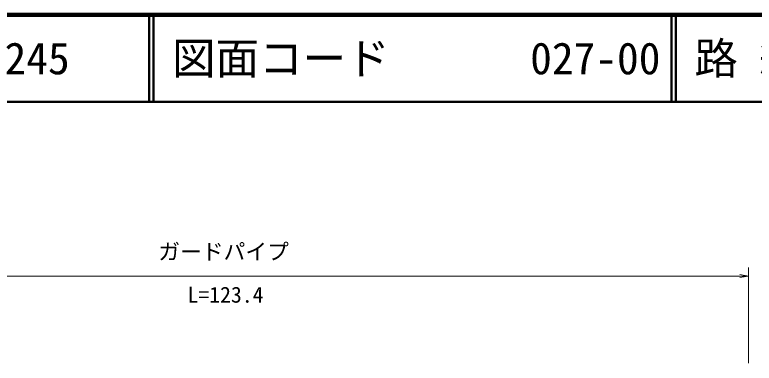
# Model space of a CAD drawing. Units: millimetres, scale not verified. Extents: x 40000 to 680000, y 20000 to 380000.
# Drawn here: x 102320 to 187254, y 340000 to 380000 of the extents above; entities that cross this region are included whole.
import ezdxf
from ezdxf.enums import TextEntityAlignment as Align

# ---------------------------------------------------------------- set-up
doc = ezdxf.new("R2010")
doc.units = ezdxf.units.MM
doc.header["$LTSCALE"] = 1000
for name, color, linetype, lineweight in [('M-STR-HTXT', 7, 'Continuous', 13), ('M-TTL', 2, 'Continuous', 140), ('M-TTL-LINE', 7, 'Continuous', 50)]:
    doc.layers.add(name, color=color, linetype=linetype, lineweight=lineweight)
doc.layers.add('M-TTL-TXT', color=7, linetype='Continuous')
doc.styles.add('ＭＳ ゴシック', font='')
doc.styles.get('ＭＳ ゴシック').set_extended_font_data('MS Gothic')

# ---------------------------------------------------------------- blocks, each defined once
blk = doc.blocks.new('open_arrow')
at = {"color": 0, "linetype": 'Continuous', "lineweight": -2}
blk.add_lwpolyline([(7.5, 1.25), (0, 0), (7.5, -1.25)], dxfattribs=at)

msp = doc.modelspace()

# ---------------------------------------------------------------- linework, layer by layer
at = {"layer": 'M-STR-HTXT'}
for p, q in [((186589, 340000), (186589, 351000)), ((66475, 350000), (186589, 350000))]:
    msp.add_line(p, q, dxfattribs=at)
at = {"layer": 'M-TTL'}
msp.add_line((680000, 380000), (40000, 380000), dxfattribs=at)
at = {"layer": 'M-TTL-LINE'}
for p, q in [((117750, 380000), (117750, 370000)), ((118250, 380000), (118250, 370000)), ((177750, 380000), (177750, 370000)), ((178250, 380000), (178250, 370000)), ((40000, 370000), (680000, 370000))]:
    msp.add_line(p, q, dxfattribs=at)

# ---------------------------------------------------------------- block references
at = {"layer": 'M-STR-HTXT', "xscale": 133, "yscale": 133, "rotation": 180}
msp.add_blockref('open_arrow', (186589, 350000), dxfattribs=at)

# ---------------------------------------------------------------- texts
at = {"layer": 'M-STR-HTXT', "style": 'ＭＳ ゴシック'}
for s, p in [('ガードパイプ', (126298, 351342)), ('L=123.4', (126526, 346399))]:
    msp.add_text(s, height=1833, dxfattribs=at).set_placement(p, align=Align.BOTTOM_CENTER)
at = {"layer": 'M-TTL-TXT', "style": 'ＭＳ ゴシック'}
for s, p in [('図面コード', (120380, 375000)), ('路 線 名', (180380, 375000)), ('245', (101142, 375000)), ('027-00', (161521, 375000))]:
    msp.add_text(s, height=3666, dxfattribs=at).set_placement(p, align=Align.MIDDLE_LEFT)

doc.saveas('drawing.dxf')
